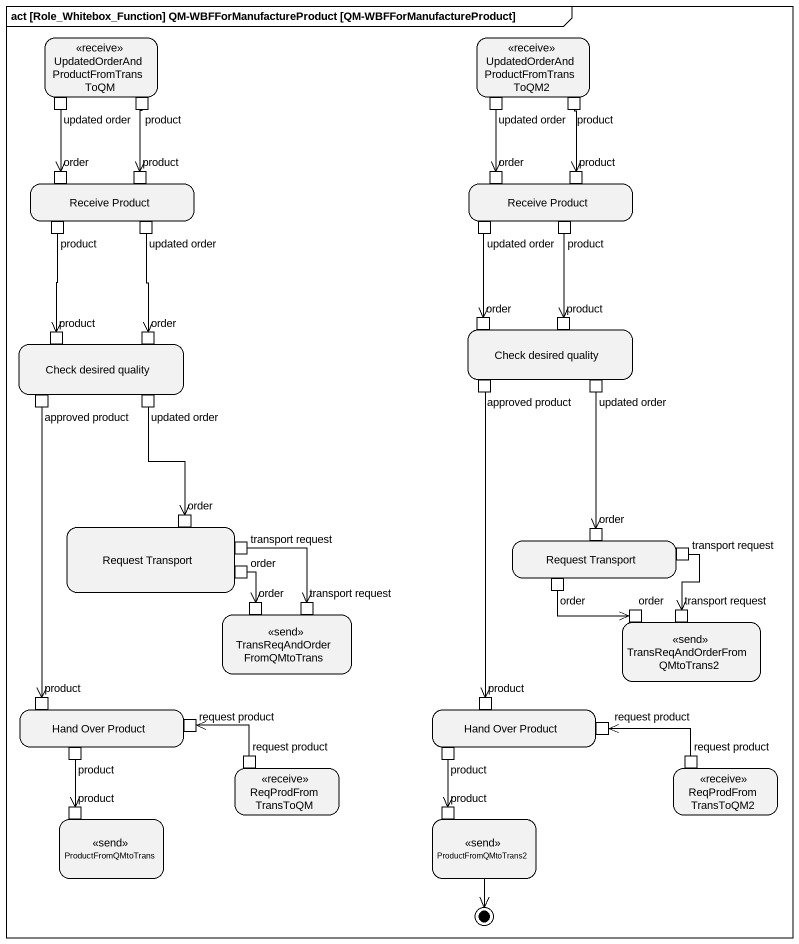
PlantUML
@startuml
mainframe act [Role_Whitebox_Function] QM-WBFForManufactureProduct [QM-WBFForManufactureProduct]
hide empty description
state "UpdatedOrderAndProductFromTransToQM" as UpdatedOrderAndProductFromTr <<receive>> {
  state "updated order" as updated_order <<outputPin>>
  state product <<outputPin>>
}
state "UpdatedOrderAndProductFromTransToQM2" as UpdatedOrderAndProductFromTr_2 <<receive>> {
  state "updated order" as updated_order_2 <<outputPin>>
  state "product" as product_2 <<outputPin>>
}
state "Receive Product" as Receive_Product {
  state order <<inputPin>>
  state "product" as product_3 <<inputPin>>
  state "product" as product_5 <<outputPin>>
  state "updated order" as updated_order_3 <<outputPin>>
}
state "Receive Product" as Receive_Product_2 {
  state "order" as order_2 <<inputPin>>
  state "product" as product_4 <<inputPin>>
  state "updated order" as updated_order_4 <<outputPin>>
  state "product" as product_6 <<outputPin>>
}
state "Check desired quality" as Check_desired_quality {
  state "order" as order_4 <<inputPin>>
  state "product" as product_8 <<inputPin>>
  state "approved product" as approved_product <<outputPin>>
  state "updated order" as updated_order_5 <<outputPin>>
}
state "Check desired quality" as Check_desired_quality_2 {
  state "product" as product_7 <<inputPin>>
  state "order" as order_3 <<inputPin>>
  state "approved product" as approved_product_2 <<outputPin>>
  state "updated order" as updated_order_6 <<outputPin>>
}
state "Request Transport" as Request_Transport {
  state "order" as order_5 <<inputPin>>
  state "order" as order_6 <<outputPin>>
  state "transport request" as transport_request <<outputPin>>
}
state "Request Transport" as Request_Transport_2 {
  state "order" as order_7 <<inputPin>>
  state "transport request" as transport_request_2 <<outputPin>>
  state "order" as order_9 <<outputPin>>
}
state "TransReqAndOrderFromQMtoTrans" as TransReqAndOrderFromQMtoTran <<send>> {
  state "order" as order_8 <<inputPin>>
  state "transport request" as transport_request_3 <<inputPin>>
}
state "TransReqAndOrderFromQMtoTrans2" as TransReqAndOrderFromQMtoTran_2 <<send>> {
  state "order" as order_10 <<inputPin>>
  state "transport request" as transport_request_4 <<inputPin>>
}
state "Hand Over Product" as Hand_Over_Product {
  state "product" as product_9 <<inputPin>>
  state "product" as product_11 <<outputPin>>
  state "request product" as request_product <<inputPin>>
}
state "Hand Over Product" as Hand_Over_Product_2 {
  state "product" as product_10 <<inputPin>>
  state "product" as product_12 <<outputPin>>
  state "request product" as request_product_3 <<inputPin>>
}
state ReqProdFromTransToQM <<receive>> {
  state "request product" as request_product_2 <<outputPin>>
}
state ReqProdFromTransToQM2 <<receive>> {
  state "request product" as request_product_4 <<outputPin>>
}
state ProductFromQMtoTrans <<send>> {
  state "product" as product_13 <<inputPin>>
}
state ProductFromQMtoTrans2 <<send>> {
  state "product" as product_14 <<inputPin>>
}
updated_order --> order
product --> product_3
updated_order_2 --> order_2
product_2 --> product_4
product_5 --> product_7
updated_order_3 --> order_3
updated_order_4 --> order_4
product_6 --> product_8
approved_product --> product_10
updated_order_5 --> order_7
approved_product_2 --> product_9
updated_order_6 --> order_5
order_6 --> order_8
transport_request --> transport_request_3
transport_request_2 --> transport_request_4
order_9 -right-> order_10
product_11 --> product_13
request_product_2 -up-> request_product
product_12 --> product_14
request_product_4 -left-> request_product_3
ProductFromQMtoTrans2 --> [*]
@enduml
